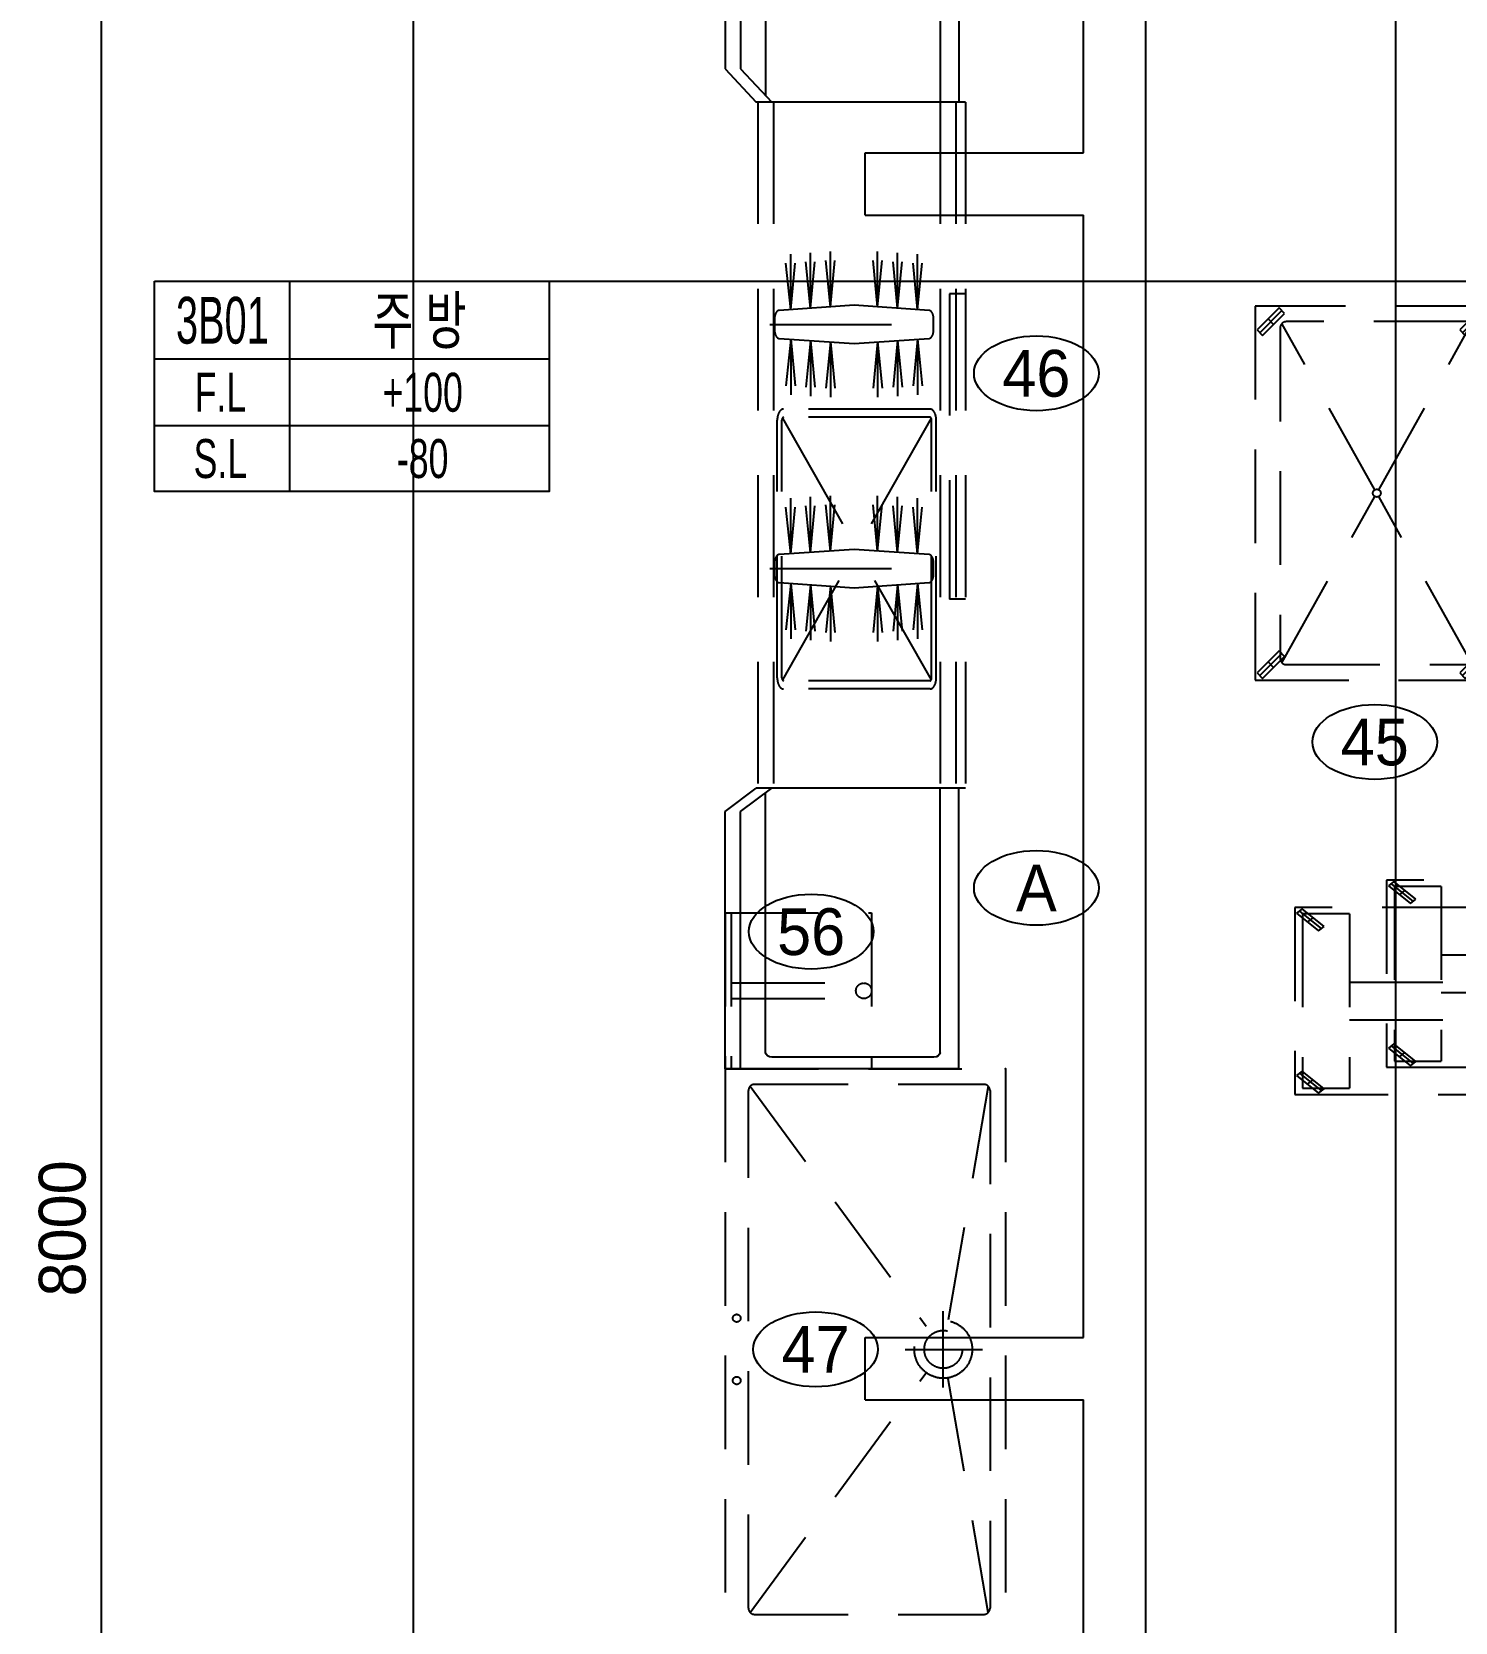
# Model space of a CAD drawing. Header units: millimetres. Extents: x 0 to 253659, y 0 to 59400.
# Drawn here: x 50775 to 55341, y 44347 to 49447 of the extents above; entities that cross this region are included whole.
import ezdxf
from ezdxf.enums import TextEntityAlignment as Align

# ---------------------------------------------------------------- set-up
doc = ezdxf.new("R2010")
doc.units = ezdxf.units.MM
doc.header["$LTSCALE"] = 200
doc.header["$MEASUREMENT"] = 0
doc.linetypes.add('HID', pattern=[2.3, 1.5, -0.8])
doc.layers.get('0').update_dxf_attribs({"linetype": 'CONTINUOUS'})
doc.layers.get('DEFPOINTS').update_dxf_attribs({"linetype": 'CONTINUOUS'})
for name, color, linetype in [('1', 1, 'CONTINUOUS'), ('DIM', 6, 'CONTINUOUS'), ('KI', 4, 'CONTINUOUS'), ('KO', 7, 'CONTINUOUS'), ('M-ROOM', 6, 'CONTINUOUS'), ('ROOM-LINE', 4, 'CONTINUOUS'), ('TR', 6, 'CONTINUOUS'), ('주방기구', 8, 'CONTINUOUS'), ('주방기구(기존)', 8, 'HID'), ('주방기구-기호', 9, 'CONTINUOUS')]:
    doc.layers.add(name, color=color, linetype=linetype)
doc.layers.add('6', color=7, linetype='CONTINUOUS', true_color=0xff99ff)
doc.layers.add('x', color=161, linetype='CONTINUOUS', plot=False)
doc.styles.get("Standard").update_dxf_attribs({"font": ''})
doc.styles.add('돋움', font='gulim.ttc', dxfattribs={"width": 0.8})
doc.styles.add('돋움체', font='gulim.ttc')
doc.styles.get('Standard').set_extended_font_data('Gulim')
doc.dimstyles.new('50-1', dxfattribs={"dimscale": 50, "dimtxt": 3, "dimasz": 0.5, "dimexe": 0, "dimexo": 0, "dimgap": 1, "dimtad": 1, "dimdec": 0, "dimzin": 0, "dimdsep": 46, "dimtxsty": '돋움체', "dimblk1": 'DOT', "dimblk2": 'DOT', "dimsah": 1, "dimcen": 0.5, "dimdle": 1.5, "dimclrd": 4, "dimclre": 4, "dimclrt": 7, "dimadec": 0, "dimazin": 0, "dimtfac": 1, "dimtdec": 0, "dimtix": 1, "dimtmove": 2, "dimatfit": 3, "dimfxl": 1, "dimtolj": 1, "dimtzin": 0, "dimarcsym": 0})

# ---------------------------------------------------------------- blocks, each defined once
blk = doc.blocks.new('_DOT')
at = {"color": 0, "linetype": 'ByBlock'}
blk.add_line((-0.5, 0), (-1, 0), dxfattribs=at)
at = {"color": 0, "linetype": 'ByBlock', "const_width": 0.5}
blk.add_lwpolyline([(-0.25, 0, 1), (0.25, 0, 1)], format="xyb", close=True, dxfattribs=at)
blk = doc.blocks.new('*D6318')
at = {"layer": 'DEFPOINTS', "color": 0}
for p in [(50998.9, 49609.7), (51998.9, 49609.7), (51998.9, 41609.7)]:
    blk.add_point(p, dxfattribs=at)
at = {"layer": 'DIM', "color": 4, "lineweight": -2}
for p, q in [((51998.9, 49609.7), (50998.9, 49609.7)), ((50998.9, 41634.7), (50998.9, 49584.7)), ((51998.9, 41609.7), (50998.9, 41609.7))]:
    blk.add_line(p, q, dxfattribs=at)
at = {"layer": 'DIM', "color": 4, "linetype": 'ByBlock', "lineweight": -2, "xscale": 25, "yscale": 25, "zscale": 25}
for p, rotation in [((50998.9, 49609.7), 90), ((50998.9, 41609.7), 270)]:
    blk.add_blockref('_DOT', p, dxfattribs=dict(at, rotation=rotation))
at = {"layer": 'DIM', "color": 7, "insert": (50873.8, 45609.7), "char_height": 150, "attachment_point": 5, "rotation": 90, "style": '돋움체'}
blk.add_mtext('\\A1;8000', dxfattribs=at)
blk = doc.blocks.new('A$C5E95419B')
at = {"layer": '주방기구(기존)'}
for p, q in [((-666.5, 0), (-666.5, -1300)), ((0, 0), (-666.5, 0)), ((-616.5, 0), (-616.5, -1300)), ((-81.5, 0), (-81.5, -1300)), ((-31.5, 0), (-31.5, -1300)), ((0, 0), (0, -1300)), ((-560.8, -393.1), (-560.8, -288)), ((-496.9, -390.5), (-496.9, -285.4)), ((-432.7, -388.2), (-447.9, -300.1)), ((-432.7, -388.2), (-432.7, -283.1)), ((-432.7, -388.2), (-418.9, -300.1)), ((-282.5, -388.2), (-296.2, -300.1)), ((-282.5, -388.2), (-282.5, -283.1)), ((-282.5, -388.2), (-267.3, -300.1)), ((-218.3, -390.5), (-218.3, -285.4)), ((-154.4, -393.1), (-154.4, -288)), ((-560.8, -393.1), (-576, -305)), ((-560.8, -393.1), (-547, -305)), ((-496.9, -390.5), (-512.1, -302.4)), ((-496.9, -390.5), (-483.1, -302.4)), ((-218.3, -390.5), (-232, -302.4)), ((-218.3, -390.5), (-203.1, -302.4)), ((-154.4, -393.1), (-168.1, -305)), ((-154.4, -393.1), (-139.2, -305)), ((-357.6, -384.8), (-598.2, -394.6)), ((-117, -394.6), (-357.6, -384.8)), ((-51.5, -363), (-51.5, -942.2)), ((0, -363), (-51.5, -363)), ((-627.5, -421.2), (-90.5, -421.2)), ((-612.6, -410.2), (-612.6, -432.2)), ((-102.6, -432.2), (-102.6, -410.2)), ((-598.2, -447.8), (-357.6, -457.6)), ((-560.8, -449.3), (-576, -537.4)), ((-560.8, -449.3), (-560.8, -554.4)), ((-560.8, -449.3), (-547, -537.4)), ((-496.9, -451.9), (-512.1, -540)), ((-496.9, -451.9), (-483.1, -540)), ((-496.9, -451.9), (-496.9, -557)), ((-357.6, -457.6), (-117, -447.8)), ((-218.3, -451.9), (-232, -540)), ((-218.3, -451.9), (-218.3, -557)), ((-218.3, -451.9), (-203.1, -540)), ((-154.4, -449.3), (-168.1, -537.4)), ((-154.4, -449.3), (-139.2, -537.4)), ((-154.4, -449.3), (-154.4, -554.4)), ((-432.7, -454.2), (-447.9, -542.3)), ((-432.7, -454.2), (-418.9, -542.3)), ((-432.7, -454.2), (-432.7, -559.3)), ((-282.5, -454.2), (-296.2, -542.3)), ((-282.5, -454.2), (-282.5, -559.3)), ((-282.5, -454.2), (-267.3, -542.3)), ((-604, -1091.3), (-604, -602.5)), ((-589, -1091.3), (-589, -602.5)), ((-587.5, -598.8), (-110.5, -1095)), ((-110.5, -598.8), (-587.5, -1095)), ((-114, -581.7), (-584, -581.7)), ((-114, -597.3), (-584, -597.3)), ((-109, -1091.3), (-109, -602.5)), ((-94, -1091.3), (-94, -602.5)), ((-560.8, -855.9), (-560.8, -750.8)), ((-496.9, -853.3), (-496.9, -748.2)), ((-432.7, -851), (-432.7, -745.9)), ((-282.5, -851), (-282.5, -745.9)), ((-218.3, -853.3), (-218.3, -748.2)), ((-154.4, -855.9), (-154.4, -750.8)), ((-560.8, -855.9), (-576, -767.8)), ((-560.8, -855.9), (-547, -767.8)), ((-496.9, -853.3), (-512.1, -765.2)), ((-496.9, -853.3), (-483.1, -765.2)), ((-432.7, -851), (-447.9, -762.9)), ((-432.7, -851), (-418.9, -762.9)), ((-282.5, -851), (-296.2, -762.9)), ((-282.5, -851), (-267.3, -762.9)), ((-218.3, -853.3), (-232, -765.2)), ((-218.3, -853.3), (-203.1, -765.2)), ((-154.4, -855.9), (-168.1, -767.8)), ((-154.4, -855.9), (-139.2, -767.8)), ((-612.6, -873), (-612.6, -895)), ((-357.6, -847.6), (-598.2, -857.4)), ((-117, -857.4), (-357.6, -847.6)), ((-102.6, -895), (-102.6, -873)), ((-627.5, -884), (-90.5, -884)), ((-598.2, -910.6), (-357.6, -920.4)), ((-560.8, -912.1), (-576, -1000.2)), ((-560.8, -912.1), (-560.8, -1017.2)), ((-560.8, -912.1), (-547, -1000.2)), ((-496.9, -914.7), (-512.1, -1002.8)), ((-496.9, -914.7), (-483.1, -1002.8)), ((-496.9, -914.7), (-496.9, -1019.8)), ((-432.7, -917), (-447.9, -1005.1)), ((-432.7, -917), (-418.9, -1005.1)), ((-432.7, -917), (-432.7, -1022.1)), ((-357.6, -920.4), (-117, -910.6)), ((-282.5, -917), (-296.2, -1005.1)), ((-282.5, -917), (-282.5, -1022.1)), ((-282.5, -917), (-267.3, -1005.1)), ((-218.3, -914.7), (-232, -1002.8)), ((-218.3, -914.7), (-218.3, -1019.8)), ((-218.3, -914.7), (-203.1, -1002.8)), ((-154.4, -912.1), (-168.1, -1000.2)), ((-154.4, -912.1), (-139.2, -1000.2)), ((-154.4, -912.1), (-154.4, -1017.2)), ((0, -942.2), (-51.5, -942.2)), ((-114, -1096.5), (-584, -1096.5)), ((-114, -1112.1), (-584, -1112.1)), ((0, -1300), (-666.5, -1300))]:
    blk.add_line(p, q, dxfattribs=at)
for centre, major_axis, start_param, end_param in [((-597.6, -410.2), (0, 15.6), 0.039196, 1.570796), ((-117.6, -410.2), (0, 15.6), 4.712389, 6.24399), ((-597.6, -432.2), (0, 15.6), 1.570796, 3.102397), ((-117.6, -432.2), (0, 15.6), 3.180788, 4.712389), ((-584, -602.5), (0, 20.8), 0, 1.570796), ((-584, -602.5), (0, 5.2), 0, 1.570796), ((-114, -602.5), (0, 20.8), 4.712389, 6.283185), ((-114, -602.5), (0, 5.2), 4.712389, 6.283185), ((-597.6, -873), (0, 15.6), 0.039196, 1.570796), ((-117.6, -873), (0, 15.6), -1.570796, -0.039196), ((-597.6, -895), (0, 15.6), 1.570796, 3.102397), ((-117.6, -895), (0, 15.6), 3.180788, 4.712389), ((-584, -1091.3), (0, 20.8), 1.570796, 3.141593), ((-584, -1091.3), (0, 5.2), 1.570796, 3.141593), ((-114, -1091.3), (0, 20.8), 3.141593, 4.712389), ((-114, -1091.3), (0, 5.2), 3.141593, 4.712389)]:
    blk.add_ellipse(centre, major_axis=major_axis, ratio=0.961538, start_param=start_param, end_param=end_param, dxfattribs=at)
blk = doc.blocks.new('A$C42906BEB')
at = {"layer": '주방기구(기존)'}
for p, q in [((750, 0), (0, 0)), ((0, 0), (0, -1200)), ((750, -1200), (750, 0)), ((14.6, -85.4), (85.4, -14.6)), ((58.8, -58.8), (41.2, -41.2)), ((680, -50), (100, -50)), ((664.6, -85.4), (735.4, -14.6)), ((708.8, -58.8), (691.2, -41.2)), ((80, -70), (80, -1130)), ((383.9, -589.1), (85.9, -55.9)), ((396.1, -589.1), (694.1, -55.9)), ((700, -1130), (700, -70)), ((85.9, -1144.1), (383.9, -610.9)), ((694.1, -1144.1), (396.1, -610.9)), ((14.6, -1185.4), (85.4, -1114.6)), ((664.6, -1185.4), (735.4, -1114.6)), ((58.8, -1158.8), (41.2, -1141.2)), ((100, -1150), (680, -1150)), ((708.8, -1158.8), (691.2, -1141.2)), ((0, -1200), (750, -1200))]:
    blk.add_line(p, q, dxfattribs=at)
for points in [[(94.2, -23.5), (76.5, -5.8), (5.8, -76.5), (23.5, -94.2)], [(744.2, -23.5), (726.5, -5.8), (655.8, -76.5), (673.5, -94.2)], [(94.2, -1123.5), (76.5, -1105.8), (5.8, -1176.5), (23.5, -1194.2)], [(744.2, -1123.5), (726.5, -1105.8), (655.8, -1176.5), (673.5, -1194.2)]]:
    blk.add_lwpolyline(points, close=True, dxfattribs=at)
blk.add_circle((390, -600), 12.5, dxfattribs=at)
for centre, start, end in [((100, -70), 90, 180), ((680, -70), 0, 90), ((100, -1130), 180, 270), ((680, -1130), 270, 0)]:
    blk.add_arc(centre, 20, start, end, dxfattribs=at)
blk = doc.blocks.new('3이동작업대15001', base_point=(192785, 163237.9))
at = {"layer": '주방기구(기존)'}
for p, q in [((192785, 163237.9), (192785, 162637.9)), ((194285, 163237.9), (192785, 163237.9)), ((192808.5, 163233.3), (192790.8, 163219.2)), ((192790.8, 163219.2), (192861.5, 163162.6)), ((192799.6, 163226.2), (192870.4, 163169.7)), ((192879.2, 163176.7), (192808.5, 163233.3)), ((194208.5, 163233.3), (194190.8, 163219.2)), ((194190.8, 163219.2), (194261.5, 163162.6)), ((194199.6, 163226.2), (194270.4, 163169.7)), ((194279.2, 163176.7), (194208.5, 163233.3)), ((194285, 162637.9), (194285, 163237.9)), ((192960, 163217.9), (192810, 163217.9)), ((192810, 163217.9), (192810, 162657.9)), ((192826.2, 163190.9), (192843.8, 163205)), ((192861.5, 163162.6), (192879.2, 163176.7)), ((192960, 163217.9), (192960, 162657.9)), ((194110, 163217.9), (194260, 163217.9)), ((194110, 163217.9), (194110, 162657.9)), ((194226.2, 163190.9), (194243.8, 163205)), ((194260, 163217.9), (194260, 162657.9)), ((194261.5, 163162.6), (194279.2, 163176.7)), ((192960, 162997.9), (194110, 162997.9)), ((192960, 162877.9), (194110, 162877.9)), ((192808.5, 162713.3), (192790.8, 162699.2)), ((192879.2, 162656.7), (192808.5, 162713.3)), ((194208.5, 162713.3), (194190.8, 162699.2)), ((194279.2, 162656.7), (194208.5, 162713.3)), ((192790.8, 162699.2), (192861.5, 162642.6)), ((192799.6, 162706.2), (192870.4, 162649.7)), ((192810, 162657.9), (192960, 162657.9)), ((192826.2, 162670.9), (192843.8, 162685)), ((194260, 162657.9), (194110, 162657.9)), ((194190.8, 162699.2), (194261.5, 162642.6)), ((194199.6, 162706.2), (194270.4, 162649.7)), ((194226.2, 162670.9), (194243.8, 162685)), ((192785, 162637.9), (194285, 162637.9)), ((192861.5, 162642.6), (192879.2, 162656.7)), ((194261.5, 162642.6), (194279.2, 162656.7))]:
    blk.add_line(p, q, dxfattribs=at)
blk = doc.blocks.new('번호45', base_point=(182083.1, 165194.3))
at = {"color": 4}
blk.add_ellipse((182083.1, 165194.3), major_axis=(200, 0), ratio=0.6, dxfattribs=at)
blk.add_text('45', height=150).set_placement((182083.1, 165194.3), align=Align.MIDDLE_CENTER)
blk = doc.blocks.new('번호47', base_point=(180300.4, 161777.1))
at = {"color": 4}
blk.add_ellipse((180300.4, 161777.1), major_axis=(200, 0), ratio=0.6, dxfattribs=at)
blk.add_text('47', height=150).set_placement((180300.4, 161777.1), align=Align.MIDDLE_CENTER)
blk = doc.blocks.new('cdt127')
at = {"layer": 'KI'}
for p, q in [((-1150, -80), (-1150, -600)), ((-1130, -60), (0, -60)), ((-1130, -620), (-20, -620))]:
    blk.add_line(p, q, dxfattribs=at)
for centre, start, end in [((-1130, -80), 90, 180), ((-1130, -600), 180, 270)]:
    blk.add_arc(centre, 20, start, end, dxfattribs=at)
at = {"layer": 'KO'}
for p, q in [((-1200, 0), (0, 0)), ((-1200, 0), (-1200, -750)), ((0, 0), (0, -650)), ((-100, -700), (0, -600)), ((-100, -750), (0, -650)), ((-1200, -700), (-100, -700)), ((-1200, -750), (-100, -750))]:
    blk.add_line(p, q, dxfattribs=at)
blk = doc.blocks.new('cdt157')
at = {"layer": 'KI'}
for p, q in [((-1450, -80), (-1450, -600)), ((-1430, -60), (0, -60)), ((-1430, -620), (-20, -620))]:
    blk.add_line(p, q, dxfattribs=at)
for centre, start, end in [((-1430, -80), 90, 180), ((-1430, -600), 180, 270)]:
    blk.add_arc(centre, 20, start, end, dxfattribs=at)
at = {"layer": 'KO'}
for p, q in [((-1500, 0), (0, 0)), ((-1500, 0), (-1500, -750)), ((0, 0), (0, -650)), ((-100, -700), (0, -600)), ((-100, -750), (0, -650)), ((-1500, -700), (-100, -700)), ((-1500, -750), (-100, -750))]:
    blk.add_line(p, q, dxfattribs=at)
blk = doc.blocks.new('번호56', base_point=(183100.4, 164520.1))
at = {"color": 4}
blk.add_ellipse((183100.4, 164520.1), major_axis=(200, 0), ratio=0.6, dxfattribs=at)
blk.add_text('56', height=150).set_placement((183100.4, 164520.1), align=Align.MIDDLE_CENTER)
blk = doc.blocks.new('A$C4C487F26')
at = {"layer": '주방기구(기존)'}
for p, q in [((0, 500), (470, 500)), ((0, 500), (0, 0)), ((20, 500), (20, 0)), ((470, 500), (470, 0)), ((20, 275), (445, 275)), ((20, 225), (445, 225)), ((0, 0), (470, 0))]:
    blk.add_line(p, q, dxfattribs=at)
blk.add_circle((445, 250), 25, dxfattribs=at)

msp = doc.modelspace()

# ---------------------------------------------------------------- linework, layer by layer
at = {"layer": '1'}
msp.add_line((55148.859, 53409.695), (55148.859, 39609.695), dxfattribs=at)
at = {"layer": 'M-ROOM'}
for p, q in [((51601.878, 48397.534), (51601.878, 47972.534)), ((51168.544, 48185.034), (52435.211, 48185.034))]:
    msp.add_line(p, q, dxfattribs=at)
msp.add_lwpolyline([(52435.211, 48397.534), (52435.211, 47972.534), (51168.544, 47972.534), (51168.544, 48397.534)], dxfattribs=at)
at = {"layer": 'ROOM-LINE'}
for p, q in [((51168.544, 48397.534), (51168.544, 48647.534)), ((51168.544, 48647.534), (59081.356, 48647.534)), ((51601.878, 48647.534), (51601.878, 48397.534)), ((52435.211, 48647.534), (52435.211, 48397.534)), ((52435.211, 48397.534), (51168.544, 48397.534))]:
    msp.add_line(p, q, dxfattribs=at)
at = {"layer": 'TR'}
for p, q in [((54148.859, 49059.695), (54148.859, 50359.695)), ((54348.859, 42759.695), (54348.859, 50159.695)), ((53448.859, 49059.695), (54148.859, 49059.695)), ((53448.859, 48859.695), (53448.859, 49059.695)), ((54148.859, 45259.695), (54148.859, 48859.695)), ((53448.859, 45259.695), (54148.859, 45259.695)), ((53448.859, 45059.695), (53448.859, 45259.695)), ((53448.859, 45059.695), (54148.859, 45059.695)), ((54148.859, 42759.695), (54148.859, 45059.695))]:
    msp.add_line(p, q, dxfattribs=at)
msp.add_lwpolyline([(53448.859, 48859.695), (54148.859, 48859.695)], dxfattribs=at)
at = {"layer": 'x'}
msp.add_lwpolyline([(73898.859, 40609.695), (73898.859, 53409.695), (51998.859, 53409.695), (51998.859, 40609.695), (73898.859, 40609.695)], dxfattribs=at)
at = {"layer": '주방기구(기존)'}
for p, q in [((52998.859, 46121.787), (53898.859, 46121.787)), ((52998.859, 46121.787), (52998.859, 38321.787)), ((53898.859, 46121.787), (53898.859, 44321.787)), ((53079.717, 46065.929), (53644.035, 45296.534)), ((53093.859, 46071.787), (53828.859, 46071.787)), ((53843.001, 46065.929), (53714.462, 45313.162)), ((53073.859, 44391.787), (53073.859, 46051.787)), ((53848.859, 46051.787), (53848.859, 44391.787)), ((53698.859, 45099.187), (53698.859, 45344.387)), ((53576.259, 45221.787), (53824.31, 45221.787)), ((53079.717, 44377.645), (53644.035, 45147.04)), ((53843.001, 44377.645), (53714.462, 45130.412)), ((53093.859, 44371.787), (53828.859, 44371.787))]:
    msp.add_line(p, q, dxfattribs=at)
for centre, radius in [((53036.359, 45321.787), 12.433), ((53698.859, 45221.787), 92.697), ((53698.859, 45221.787), 60.802), ((53036.359, 45121.787), 12.433)]:
    msp.add_circle(centre, radius, dxfattribs=at)
for centre, start, end in [((53093.859, 46051.787), 90, 180), ((53828.859, 46051.787), 0, 90), ((53093.859, 44391.787), 180, 270), ((53828.859, 44391.787), 270, 0)]:
    msp.add_arc(centre, 20, start, end, dxfattribs=at)
msp.add_point((53898.859, 46121.787), dxfattribs=at)
at = {"layer": '주방기구-기호', "color": 4}
for centre in [(53997.423, 48352.118), (53997.423, 46701.76)]:
    msp.add_ellipse(centre, major_axis=(200, 0), ratio=0.6, dxfattribs=at)

# ---------------------------------------------------------------- block references
msp.add_blockref('번호56', (53275.019, 46561.436))
at = {"layer": '6', "rotation": 270}
for name, p, xscale in [('cdt157', (53748.859, 49221.787), 1.066666666666663), ('cdt127', (53748.859, 47021.787), -0.75)]:
    msp.add_blockref(name, p, dxfattribs=dict(at, xscale=xscale))
at = {"layer": '6'}
msp.add_blockref('A$C4C487F26', (52998.859, 46121.787), dxfattribs=at)
at = {"layer": '주방기구'}
for p in [(55120.704, 46726.578), (54826.362, 46638.947)]:
    msp.add_blockref('3이동작업대15001', p, dxfattribs=at)
at = {"layer": '주방기구(기존)', "yscale": 1.692307692307679}
msp.add_blockref('A$C5E95419B', (53770.359, 49221.787), dxfattribs=at)
at = {"layer": '주방기구(기존)'}
msp.add_blockref('A$C42906BEB', (54699.399, 48567.832), dxfattribs=at)
at = {"layer": '주방기구-기호'}
for name, p in [('번호45', (55082.827, 47169.811)), ('번호47', (53289.266, 45221.786))]:
    msp.add_blockref(name, p, dxfattribs=at)

# ---------------------------------------------------------------- texts
at = {"layer": 'M-ROOM', "style": '돋움', "width": 0.7}
for s, p in [('F.L', (51380.21, 48291.284)), ('+100', (52029.008, 48291.284)), ('S.L', (51380.21, 48078.784)), ('-80', (52029.008, 48078.784))]:
    msp.add_text(s, height=125, dxfattribs=at).set_placement(p, align=Align.MIDDLE_CENTER)
at = {"layer": 'ROOM-LINE', "style": '돋움'}
for s, width, p in [('주 방', 0.7, (52018.744, 48522.279)), ('3B01', 0.65, (51386.612, 48522.279))]:
    msp.add_text(s, height=150, dxfattribs=dict(at, width=width)).set_placement(p, align=Align.MIDDLE_CENTER)
at = {"layer": '주방기구-기호'}
for s, p in [('46', (53997.423, 48352.118)), ('A', (53997.423, 46701.76))]:
    msp.add_text(s, height=150, dxfattribs=at).set_placement(p, align=Align.MIDDLE_CENTER)

# ---------------------------------------------------------------- dimensions: what is measured, and where the dimension line sits
at = {"layer": 'DIM'}
dim = msp.add_linear_dim(base=(50998.859, 49609.695), p1=(51998.859, 41609.695), p2=(51998.859, 49609.695), angle=90, dimstyle='50-1', dxfattribs=at)
dim.commit()
dim.dimension.update_dxf_attribs({"geometry": '*D6318', "text_midpoint": (50873.759, 45609.695)})

doc.saveas('drawing.dxf')
